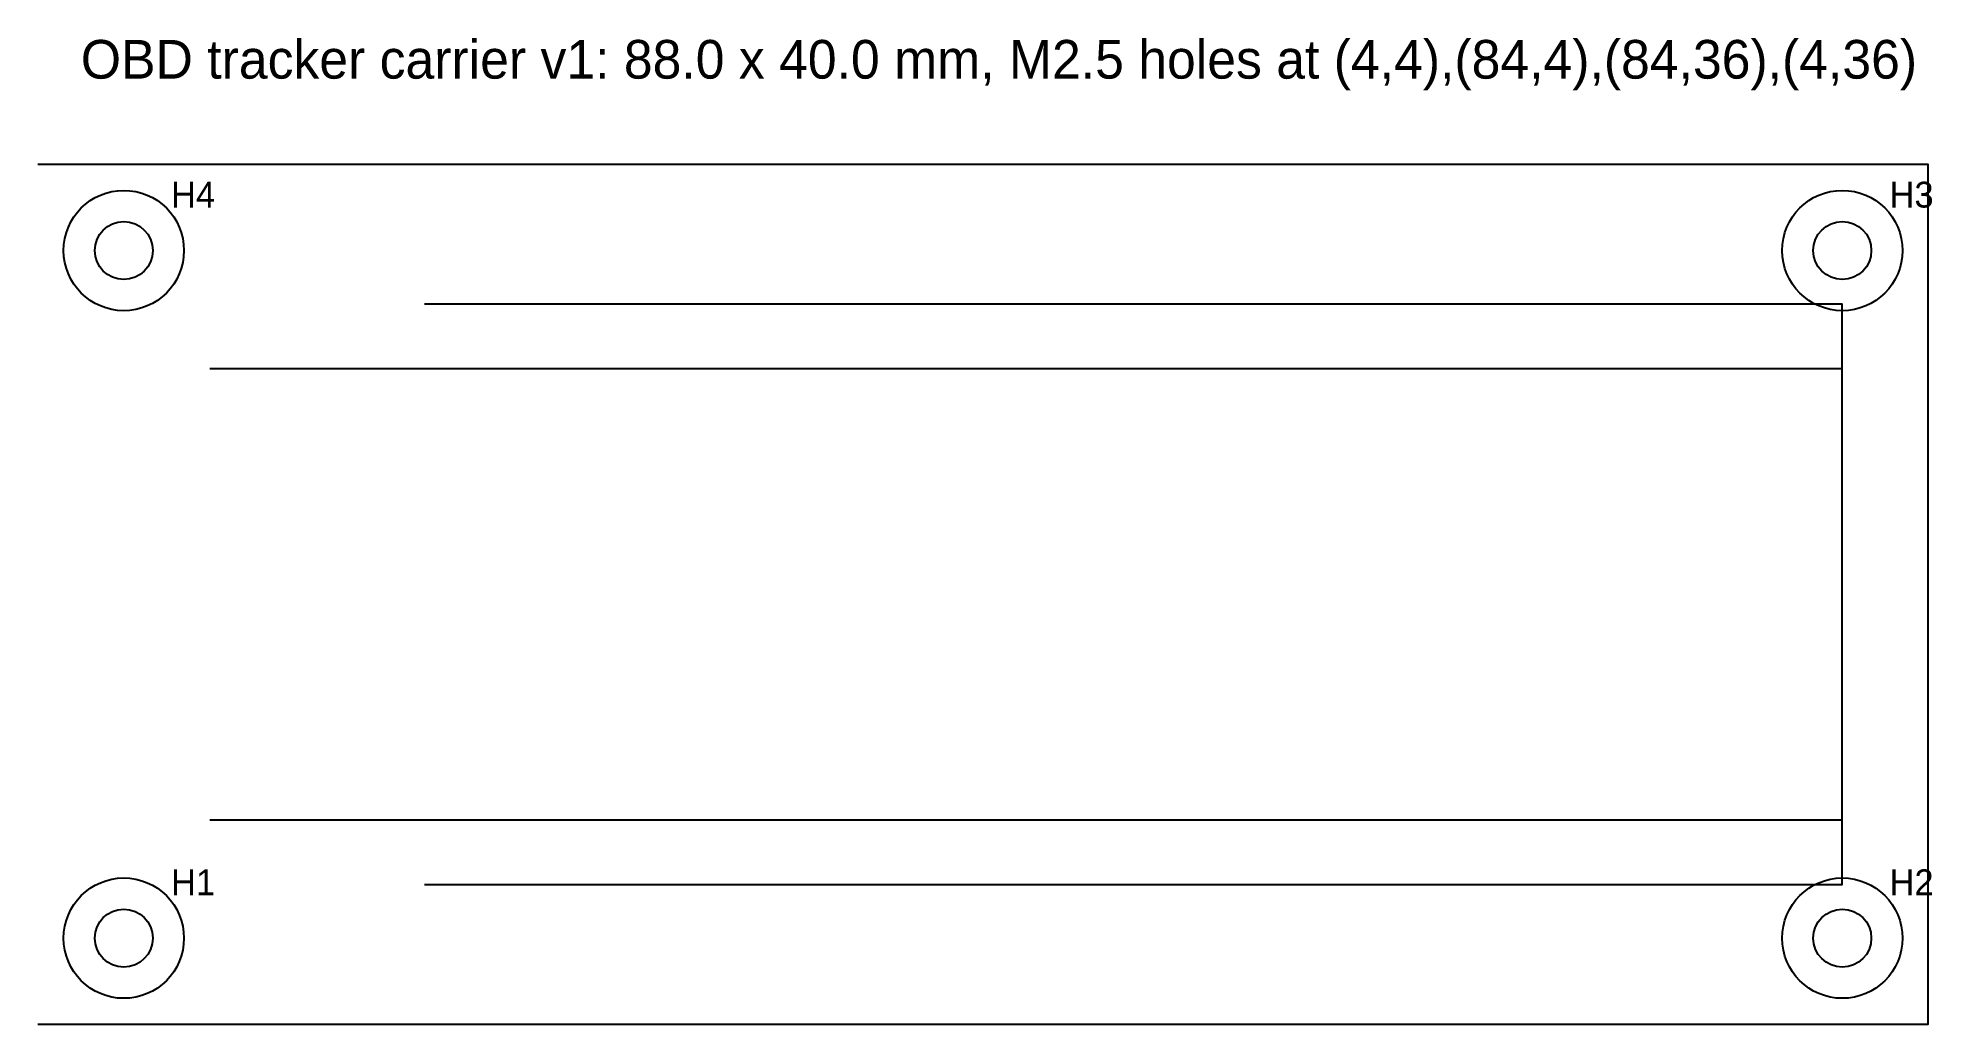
# Model space of a CAD drawing. Header units: millimetres. Extents: x 0 to 88.2, y 0 to 45.9.
import ezdxf

# ---------------------------------------------------------------- set-up
doc = ezdxf.new("R2010")
doc.units = ezdxf.units.MM

msp = doc.modelspace()

# ---------------------------------------------------------------- linework, layer by layer
for points in [[(0, 0), (88, 0), (88, 40), (0, 40)], [(18, 6.5), (84, 6.5), (84, 33.5), (18, 33.5)], [(8, 9.5), (84, 9.5), (84, 30.5), (8, 30.5)]]:
    msp.add_lwpolyline(points)
at = {"layer": 'MOUNT_HOLES'}
for centre in [(4, 36), (84, 36), (4, 4), (84, 4)]:
    msp.add_circle(centre, 1.35, dxfattribs=at)
at = {"layer": 'MOUNT_KEEPOUT'}
for centre in [(4, 36), (84, 36), (4, 4), (84, 4)]:
    msp.add_circle(centre, 2.8, dxfattribs=at)

# ---------------------------------------------------------------- texts
at = {"layer": 'NOTES'}
for s, height, p in [('OBD tracker carrier v1: 88.0 x 40.0 mm, M2.5 holes at (4,4),(84,4),(84,36),(4,36)', 1.8, (2, 44)), ('H4', 1.2, (6.2, 38)), ('H3', 1.2, (86.2, 38)), ('H1', 1.2, (6.2, 6)), ('H2', 1.2, (86.2, 6))]:
    msp.add_text(s, height=height, dxfattribs=at).set_placement(p)

doc.saveas('drawing.dxf')
